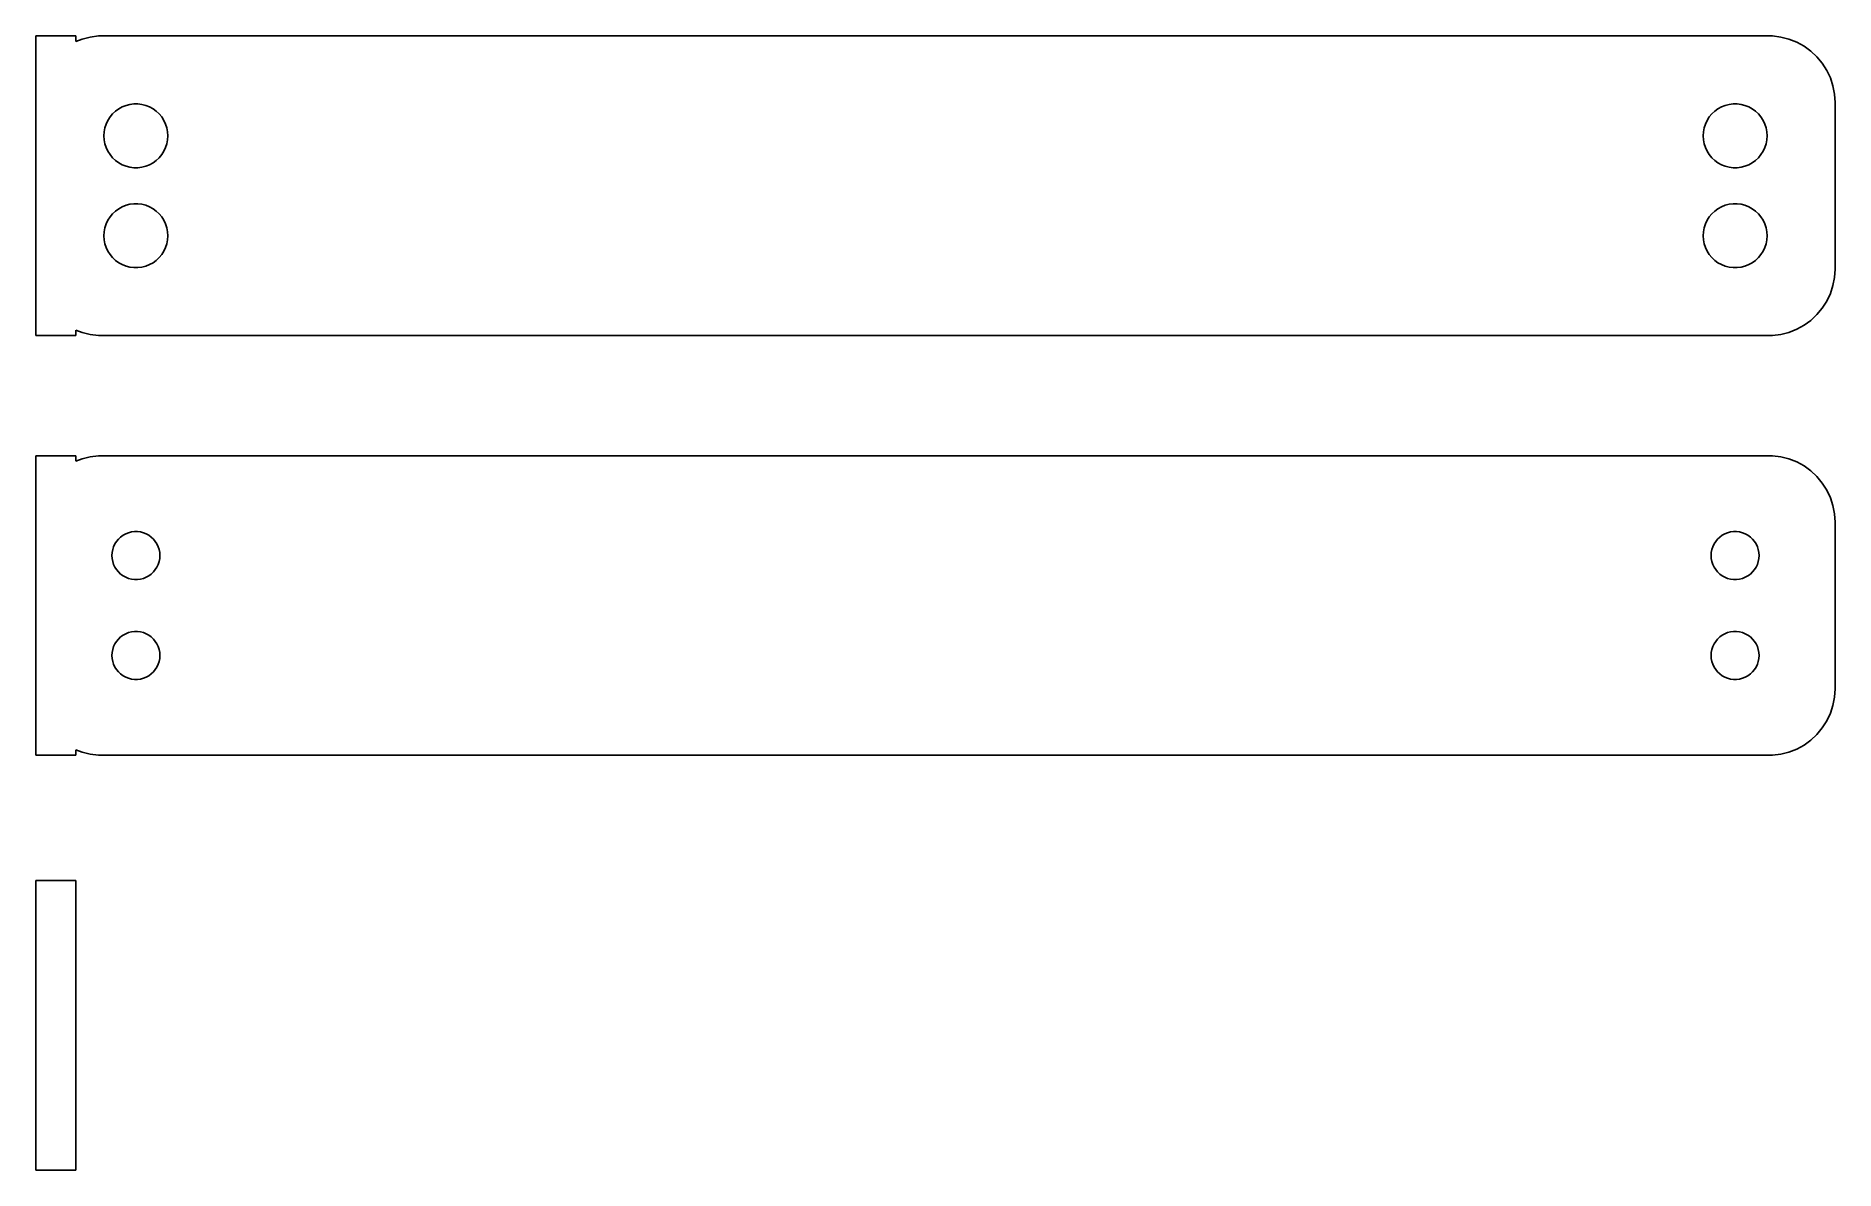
# Model space of a CAD drawing. Header units: metres. Extents: x -68 to 68, y -11 to 74.
import ezdxf

# ---------------------------------------------------------------- set-up
doc = ezdxf.new("R2010")
doc.units = ezdxf.units.M

msp = doc.modelspace()

# ---------------------------------------------------------------- linework, layer by layer
for p, q in [((-64.5, 74.2401), (-67.5, 74.2401)), ((-67.5, 74.2401), (-67.5, 51.7599)), ((-64.5, 73.8252), (-64.5, 74.2401)), ((-64.0451, 74.0053), (-64.5, 73.8252)), ((-63.4369, 74.1614), (-64.0451, 74.0053)), ((-62.8139, 74.2401), (-63.4369, 74.1614)), ((62.8139, 74.2401), (-62.8139, 74.2401)), ((63.4369, 74.1614), (62.8139, 74.2401)), ((64.0451, 74.0053), (63.4369, 74.1614)), ((64.6289, 73.7741), (64.0451, 74.0053)), ((65.1791, 73.4716), (64.6289, 73.7741)), ((65.6871, 73.1026), (65.1791, 73.4716)), ((66.1448, 72.6727), (65.6871, 73.1026)), ((66.5451, 72.1889), (66.1448, 72.6727)), ((66.8815, 71.6588), (66.5451, 72.1889)), ((67.1489, 71.0906), (66.8815, 71.6588)), ((67.3429, 70.4934), (67.1489, 71.0906)), ((67.4606, 69.8767), (67.3429, 70.4934)), ((-61.286, 68.7764), (-61.0219, 68.9216)), ((-61.0219, 68.9216), (-60.7416, 69.0325)), ((-60.7416, 69.0325), (-60.4497, 69.1075)), ((-60.4497, 69.1075), (-60.1507, 69.1453)), ((-60.1507, 69.1453), (-59.8493, 69.1453)), ((-59.8493, 69.1453), (-59.5503, 69.1075)), ((-59.5503, 69.1075), (-59.2584, 69.0325)), ((-59.2584, 69.0325), (-58.9781, 68.9216)), ((-58.9781, 68.9216), (-58.714, 68.7764)), ((58.714, 68.7764), (58.9781, 68.9216)), ((58.9781, 68.9216), (59.2584, 69.0325)), ((59.2584, 69.0325), (59.5503, 69.1075)), ((59.5503, 69.1075), (59.8493, 69.1453)), ((59.8493, 69.1453), (60.1507, 69.1453)), ((60.1507, 69.1453), (60.4497, 69.1075)), ((60.4497, 69.1075), (60.7416, 69.0325)), ((60.7416, 69.0325), (61.0219, 68.9216)), ((61.0219, 68.9216), (61.286, 68.7764)), ((67.5, 69.25), (67.4606, 69.8767)), ((67.5, 56.75), (67.5, 69.25)), ((-62.3246, 67.3468), (-62.2315, 67.6335)), ((-62.2315, 67.6335), (-62.1031, 67.9062)), ((-62.1031, 67.9062), (-61.9416, 68.1607)), ((-61.9416, 68.1607), (-61.7495, 68.3929)), ((-61.7495, 68.3929), (-61.5298, 68.5992)), ((-61.5298, 68.5992), (-61.286, 68.7764)), ((-58.714, 68.7764), (-58.4702, 68.5992)), ((-58.4702, 68.5992), (-58.2505, 68.3929)), ((-58.2505, 68.3929), (-58.0583, 68.1607)), ((-58.0583, 68.1607), (-57.8969, 67.9062)), ((-57.8969, 67.9062), (-57.7685, 67.6335)), ((-57.7685, 67.6335), (-57.6754, 67.3468)), ((57.6754, 67.3468), (57.7685, 67.6335)), ((57.7685, 67.6335), (57.8969, 67.9062)), ((57.8969, 67.9062), (58.0583, 68.1607)), ((58.0583, 68.1607), (58.2505, 68.3929)), ((58.2505, 68.3929), (58.4702, 68.5992)), ((58.4702, 68.5992), (58.714, 68.7764)), ((61.286, 68.7764), (61.5298, 68.5992)), ((61.5298, 68.5992), (61.7495, 68.3929)), ((61.7495, 68.3929), (61.9416, 68.1607)), ((61.9416, 68.1607), (62.1031, 67.9062)), ((62.1031, 67.9062), (62.2315, 67.6335)), ((62.2315, 67.6335), (62.3246, 67.3468)), ((-62.4, 66.75), (-62.3811, 67.0508)), ((-62.3811, 66.4492), (-62.4, 66.75)), ((-62.3811, 67.0508), (-62.3246, 67.3468)), ((-62.3246, 66.1531), (-62.3811, 66.4492)), ((-62.2315, 65.8665), (-62.3246, 66.1531)), ((-57.6754, 66.1531), (-57.7685, 65.8665)), ((-57.6754, 67.3468), (-57.6189, 67.0508)), ((-57.6189, 66.4492), (-57.6754, 66.1531)), ((-57.6189, 67.0508), (-57.6, 66.75)), ((-57.6, 66.75), (-57.6189, 66.4492)), ((57.6, 66.75), (57.6189, 67.0508)), ((57.6189, 66.4492), (57.6, 66.75)), ((57.6189, 67.0508), (57.6754, 67.3468)), ((57.6754, 66.1531), (57.6189, 66.4492)), ((57.7685, 65.8665), (57.6754, 66.1531)), ((62.3246, 66.1531), (62.2315, 65.8665)), ((62.3246, 67.3468), (62.3811, 67.0508)), ((62.3811, 66.4492), (62.3246, 66.1531)), ((62.3811, 67.0508), (62.4, 66.75)), ((62.4, 66.75), (62.3811, 66.4492)), ((-62.1031, 65.5938), (-62.2315, 65.8665)), ((-61.9416, 65.3393), (-62.1031, 65.5938)), ((-61.7495, 65.1071), (-61.9416, 65.3393)), ((-61.5298, 64.9008), (-61.7495, 65.1071)), ((-61.286, 64.7236), (-61.5298, 64.9008)), ((-58.4702, 64.9008), (-58.714, 64.7236)), ((-58.2505, 65.1071), (-58.4702, 64.9008)), ((-58.0583, 65.3393), (-58.2505, 65.1071)), ((-57.8969, 65.5938), (-58.0583, 65.3393)), ((-57.7685, 65.8665), (-57.8969, 65.5938)), ((57.8969, 65.5938), (57.7685, 65.8665)), ((58.0583, 65.3393), (57.8969, 65.5938)), ((58.2505, 65.1071), (58.0583, 65.3393)), ((58.4702, 64.9008), (58.2505, 65.1071)), ((58.714, 64.7236), (58.4702, 64.9008)), ((61.5298, 64.9008), (61.286, 64.7236)), ((61.7495, 65.1071), (61.5298, 64.9008)), ((61.9416, 65.3393), (61.7495, 65.1071)), ((62.1031, 65.5938), (61.9416, 65.3393)), ((62.2315, 65.8665), (62.1031, 65.5938)), ((-61.0219, 64.5784), (-61.286, 64.7236)), ((-60.7416, 64.4675), (-61.0219, 64.5784)), ((-60.4497, 64.3925), (-60.7416, 64.4675)), ((-60.1507, 64.3547), (-60.4497, 64.3925)), ((-59.8493, 64.3547), (-60.1507, 64.3547)), ((-59.5503, 64.3925), (-59.8493, 64.3547)), ((-59.2584, 64.4675), (-59.5503, 64.3925)), ((-58.9781, 64.5784), (-59.2584, 64.4675)), ((-58.714, 64.7236), (-58.9781, 64.5784)), ((58.9781, 64.5784), (58.714, 64.7236)), ((59.2584, 64.4675), (58.9781, 64.5784)), ((59.5503, 64.3925), (59.2584, 64.4675)), ((59.8493, 64.3547), (59.5503, 64.3925)), ((60.1507, 64.3547), (59.8493, 64.3547)), ((60.4497, 64.3925), (60.1507, 64.3547)), ((60.7416, 64.4675), (60.4497, 64.3925)), ((61.0219, 64.5784), (60.7416, 64.4675)), ((61.286, 64.7236), (61.0219, 64.5784)), ((-61.9416, 60.6607), (-61.7495, 60.8929)), ((-61.7495, 60.8929), (-61.5298, 61.0992)), ((-61.5298, 61.0992), (-61.286, 61.2764)), ((-61.286, 61.2764), (-61.0219, 61.4216)), ((-61.0219, 61.4216), (-60.7416, 61.5325)), ((-60.7416, 61.5325), (-60.4497, 61.6075)), ((-60.4497, 61.6075), (-60.1507, 61.6453)), ((-60.1507, 61.6453), (-59.8493, 61.6453)), ((-59.8493, 61.6453), (-59.5503, 61.6075)), ((-59.5503, 61.6075), (-59.2584, 61.5325)), ((-59.2584, 61.5325), (-58.9781, 61.4216)), ((-58.9781, 61.4216), (-58.714, 61.2764)), ((-58.714, 61.2764), (-58.4702, 61.0992)), ((-58.4702, 61.0992), (-58.2505, 60.8929)), ((-58.2505, 60.8929), (-58.0583, 60.6607)), ((58.0583, 60.6607), (58.2505, 60.8929)), ((58.2505, 60.8929), (58.4702, 61.0992)), ((58.4702, 61.0992), (58.714, 61.2764)), ((58.714, 61.2764), (58.9781, 61.4216)), ((58.9781, 61.4216), (59.2584, 61.5325)), ((59.2584, 61.5325), (59.5503, 61.6075)), ((59.5503, 61.6075), (59.8493, 61.6453)), ((59.8493, 61.6453), (60.1507, 61.6453)), ((60.1507, 61.6453), (60.4497, 61.6075)), ((60.4497, 61.6075), (60.7416, 61.5325)), ((60.7416, 61.5325), (61.0219, 61.4216)), ((61.0219, 61.4216), (61.286, 61.2764)), ((61.286, 61.2764), (61.5298, 61.0992)), ((61.5298, 61.0992), (61.7495, 60.8929)), ((61.7495, 60.8929), (61.9416, 60.6607)), ((-62.4, 59.25), (-62.3811, 59.5508)), ((-62.3811, 59.5508), (-62.3246, 59.8469)), ((-62.3246, 59.8469), (-62.2315, 60.1335)), ((-62.2315, 60.1335), (-62.1031, 60.4062)), ((-62.1031, 60.4062), (-61.9416, 60.6607)), ((-58.0583, 60.6607), (-57.8969, 60.4062)), ((-57.8969, 60.4062), (-57.7685, 60.1335)), ((-57.7685, 60.1335), (-57.6754, 59.8469)), ((-57.6754, 59.8469), (-57.6189, 59.5508)), ((-57.6189, 59.5508), (-57.6, 59.25)), ((57.6, 59.25), (57.6189, 59.5508)), ((57.6189, 59.5508), (57.6754, 59.8469)), ((57.6754, 59.8469), (57.7685, 60.1335)), ((57.7685, 60.1335), (57.8969, 60.4062)), ((57.8969, 60.4062), (58.0583, 60.6607)), ((61.9416, 60.6607), (62.1031, 60.4062)), ((62.1031, 60.4062), (62.2315, 60.1335)), ((62.2315, 60.1335), (62.3246, 59.8469)), ((62.3246, 59.8469), (62.3811, 59.5508)), ((62.3811, 59.5508), (62.4, 59.25)), ((-62.3811, 58.9492), (-62.4, 59.25)), ((-62.3246, 58.6532), (-62.3811, 58.9492)), ((-62.2315, 58.3665), (-62.3246, 58.6532)), ((-62.1031, 58.0938), (-62.2315, 58.3665)), ((-61.9416, 57.8393), (-62.1031, 58.0938)), ((-57.8969, 58.0938), (-58.0583, 57.8393)), ((-57.7685, 58.3665), (-57.8969, 58.0938)), ((-57.6754, 58.6532), (-57.7685, 58.3665)), ((-57.6189, 58.9492), (-57.6754, 58.6532)), ((-57.6, 59.25), (-57.6189, 58.9492)), ((57.6189, 58.9492), (57.6, 59.25)), ((57.6754, 58.6532), (57.6189, 58.9492)), ((57.7685, 58.3665), (57.6754, 58.6532)), ((57.8969, 58.0938), (57.7685, 58.3665)), ((58.0583, 57.8393), (57.8969, 58.0938)), ((62.1031, 58.0938), (61.9416, 57.8393)), ((62.2315, 58.3665), (62.1031, 58.0938)), ((62.3246, 58.6532), (62.2315, 58.3665)), ((62.3811, 58.9492), (62.3246, 58.6532)), ((62.4, 59.25), (62.3811, 58.9492)), ((-61.7495, 57.6071), (-61.9416, 57.8393)), ((-61.5298, 57.4008), (-61.7495, 57.6071)), ((-61.286, 57.2236), (-61.5298, 57.4008)), ((-61.0219, 57.0784), (-61.286, 57.2236)), ((-60.7416, 56.9675), (-61.0219, 57.0784)), ((-60.4497, 56.8925), (-60.7416, 56.9675)), ((-60.1507, 56.8547), (-60.4497, 56.8925)), ((-59.8493, 56.8547), (-60.1507, 56.8547)), ((-59.5503, 56.8925), (-59.8493, 56.8547)), ((-59.2584, 56.9675), (-59.5503, 56.8925)), ((-58.9781, 57.0784), (-59.2584, 56.9675)), ((-58.714, 57.2236), (-58.9781, 57.0784)), ((-58.4702, 57.4008), (-58.714, 57.2236)), ((-58.2505, 57.6071), (-58.4702, 57.4008)), ((-58.0583, 57.8393), (-58.2505, 57.6071)), ((58.2505, 57.6071), (58.0583, 57.8393)), ((58.4702, 57.4008), (58.2505, 57.6071)), ((58.714, 57.2236), (58.4702, 57.4008)), ((58.9781, 57.0784), (58.714, 57.2236)), ((59.2584, 56.9675), (58.9781, 57.0784)), ((59.5503, 56.8925), (59.2584, 56.9675)), ((59.8493, 56.8547), (59.5503, 56.8925)), ((60.1507, 56.8547), (59.8493, 56.8547)), ((60.4497, 56.8925), (60.1507, 56.8547)), ((60.7416, 56.9675), (60.4497, 56.8925)), ((61.0219, 57.0784), (60.7416, 56.9675)), ((61.286, 57.2236), (61.0219, 57.0784)), ((61.5298, 57.4008), (61.286, 57.2236)), ((61.7495, 57.6071), (61.5298, 57.4008)), ((61.9416, 57.8393), (61.7495, 57.6071)), ((67.4606, 56.1233), (67.5, 56.75)), ((67.1489, 54.9094), (67.3429, 55.5066)), ((67.3429, 55.5066), (67.4606, 56.1233)), ((66.5451, 53.8111), (66.8815, 54.3412)), ((66.8815, 54.3412), (67.1489, 54.9094)), ((65.1791, 52.5284), (65.6871, 52.8974)), ((65.6871, 52.8974), (66.1448, 53.3273)), ((66.1448, 53.3273), (66.5451, 53.8111)), ((-67.5, 51.7599), (-64.5, 51.7599)), ((-64.5, 52.1748), (-64.0451, 51.9947)), ((-64.5, 51.7599), (-64.5, 52.1748)), ((-64.0451, 51.9947), (-63.4369, 51.8386)), ((-63.4369, 51.8386), (-62.8139, 51.7599)), ((-62.8139, 51.7599), (62.8139, 51.7599)), ((62.8139, 51.7599), (63.4369, 51.8386)), ((63.4369, 51.8386), (64.0451, 51.9947)), ((64.0451, 51.9947), (64.6289, 52.2259)), ((64.6289, 52.2259), (65.1791, 52.5284)), ((-64.5, 42.7401), (-67.5, 42.7401)), ((-67.5, 42.7401), (-67.5, 20.2599)), ((-64.5, 42.3252), (-64.5, 42.7401)), ((-64.0451, 42.5053), (-64.5, 42.3252)), ((-63.4369, 42.6614), (-64.0451, 42.5053)), ((-62.8139, 42.7401), (-63.4369, 42.6614)), ((62.8139, 42.7401), (-62.8139, 42.7401)), ((63.4369, 42.6614), (62.8139, 42.7401)), ((64.0451, 42.5053), (63.4369, 42.6614)), ((64.6289, 42.2741), (64.0451, 42.5053)), ((65.1791, 41.9716), (64.6289, 42.2741)), ((65.6871, 41.6026), (65.1791, 41.9716)), ((66.1448, 41.1727), (65.6871, 41.6026)), ((66.5451, 40.6889), (66.1448, 41.1727)), ((66.8815, 40.1588), (66.5451, 40.6889)), ((67.1489, 39.5906), (66.8815, 40.1588)), ((67.3429, 38.9934), (67.1489, 39.5906)), ((67.4606, 38.3767), (67.3429, 38.9934)), ((67.5, 37.75), (67.4606, 38.3767)), ((-61.4562, 36.308), (-61.3121, 36.4822)), ((-61.3121, 36.4822), (-61.1474, 36.6369)), ((-61.1474, 36.6369), (-60.9645, 36.7698)), ((-60.9645, 36.7698), (-60.7664, 36.8787)), ((-60.7664, 36.8787), (-60.5562, 36.9619)), ((-60.5562, 36.9619), (-60.3373, 37.0181)), ((-60.3373, 37.0181), (-60.113, 37.0464)), ((-60.113, 37.0464), (-59.887, 37.0464)), ((-59.887, 37.0464), (-59.6627, 37.0181)), ((-59.6627, 37.0181), (-59.4438, 36.9619)), ((-59.4438, 36.9619), (-59.2336, 36.8787)), ((-59.2336, 36.8787), (-59.0355, 36.7698)), ((-59.0355, 36.7698), (-58.8526, 36.6369)), ((-58.8526, 36.6369), (-58.6879, 36.4822)), ((-58.6879, 36.4822), (-58.5438, 36.308)), ((58.5438, 36.308), (58.6879, 36.4822)), ((58.6879, 36.4822), (58.8526, 36.6369)), ((58.8526, 36.6369), (59.0355, 36.7698)), ((59.0355, 36.7698), (59.2336, 36.8787)), ((59.2336, 36.8787), (59.4438, 36.9619)), ((59.4438, 36.9619), (59.6627, 37.0181)), ((59.6627, 37.0181), (59.887, 37.0464)), ((59.887, 37.0464), (60.113, 37.0464)), ((60.113, 37.0464), (60.3373, 37.0181)), ((60.3373, 37.0181), (60.5562, 36.9619)), ((60.5562, 36.9619), (60.7664, 36.8787)), ((60.7664, 36.8787), (60.9645, 36.7698)), ((60.9645, 36.7698), (61.1474, 36.6369)), ((61.1474, 36.6369), (61.3121, 36.4822)), ((61.3121, 36.4822), (61.4562, 36.308)), ((67.5, 25.25), (67.5, 37.75)), ((-61.8, 35.25), (-61.7858, 35.4756)), ((-61.7858, 35.0244), (-61.8, 35.25)), ((-61.7858, 35.4756), (-61.7434, 35.6976)), ((-61.7434, 35.6976), (-61.6736, 35.9126)), ((-61.6736, 35.9126), (-61.5773, 36.1171)), ((-61.5773, 36.1171), (-61.4562, 36.308)), ((-58.5438, 36.308), (-58.4226, 36.1171)), ((-58.4226, 36.1171), (-58.3264, 35.9126)), ((-58.3264, 35.9126), (-58.2565, 35.6976)), ((-58.2565, 35.6976), (-58.2142, 35.4756)), ((-58.2142, 35.4756), (-58.2, 35.25)), ((-58.2, 35.25), (-58.2142, 35.0244)), ((58.2, 35.25), (58.2142, 35.4756)), ((58.2142, 35.0244), (58.2, 35.25)), ((58.2142, 35.4756), (58.2565, 35.6976)), ((58.2565, 35.6976), (58.3264, 35.9126)), ((58.3264, 35.9126), (58.4226, 36.1171)), ((58.4226, 36.1171), (58.5438, 36.308)), ((61.4562, 36.308), (61.5773, 36.1171)), ((61.5773, 36.1171), (61.6736, 35.9126)), ((61.6736, 35.9126), (61.7434, 35.6976)), ((61.7434, 35.6976), (61.7858, 35.4756)), ((61.7858, 35.4756), (61.8, 35.25)), ((61.8, 35.25), (61.7858, 35.0244)), ((-61.7434, 34.8024), (-61.7858, 35.0244)), ((-61.6736, 34.5874), (-61.7434, 34.8024)), ((-61.5773, 34.3828), (-61.6736, 34.5874)), ((-61.4562, 34.192), (-61.5773, 34.3828)), ((-61.3121, 34.0178), (-61.4562, 34.192)), ((-61.1474, 33.8631), (-61.3121, 34.0178)), ((-60.9645, 33.7302), (-61.1474, 33.8631)), ((-58.8526, 33.8631), (-59.0355, 33.7302)), ((-58.6879, 34.0178), (-58.8526, 33.8631)), ((-58.5438, 34.192), (-58.6879, 34.0178)), ((-58.4226, 34.3828), (-58.5438, 34.192)), ((-58.3264, 34.5874), (-58.4226, 34.3828)), ((-58.2565, 34.8024), (-58.3264, 34.5874)), ((-58.2142, 35.0244), (-58.2565, 34.8024)), ((58.2565, 34.8024), (58.2142, 35.0244)), ((58.3264, 34.5874), (58.2565, 34.8024)), ((58.4226, 34.3828), (58.3264, 34.5874)), ((58.5438, 34.192), (58.4226, 34.3828)), ((58.6879, 34.0178), (58.5438, 34.192)), ((58.8526, 33.8631), (58.6879, 34.0178)), ((59.0355, 33.7302), (58.8526, 33.8631)), ((61.1474, 33.8631), (60.9645, 33.7302)), ((61.3121, 34.0178), (61.1474, 33.8631)), ((61.4562, 34.192), (61.3121, 34.0178)), ((61.5773, 34.3828), (61.4562, 34.192)), ((61.6736, 34.5874), (61.5773, 34.3828)), ((61.7434, 34.8024), (61.6736, 34.5874)), ((61.7858, 35.0244), (61.7434, 34.8024)), ((-60.7664, 33.6213), (-60.9645, 33.7302)), ((-60.5562, 33.5381), (-60.7664, 33.6213)), ((-60.3373, 33.4819), (-60.5562, 33.5381)), ((-60.113, 33.4536), (-60.3373, 33.4819)), ((-59.887, 33.4536), (-60.113, 33.4536)), ((-59.6627, 33.4819), (-59.887, 33.4536)), ((-59.4438, 33.5381), (-59.6627, 33.4819)), ((-59.2336, 33.6213), (-59.4438, 33.5381)), ((-59.0355, 33.7302), (-59.2336, 33.6213)), ((59.2336, 33.6213), (59.0355, 33.7302)), ((59.4438, 33.5381), (59.2336, 33.6213)), ((59.6627, 33.4819), (59.4438, 33.5381)), ((59.887, 33.4536), (59.6627, 33.4819)), ((60.113, 33.4536), (59.887, 33.4536)), ((60.3373, 33.4819), (60.113, 33.4536)), ((60.5562, 33.5381), (60.3373, 33.4819)), ((60.7664, 33.6213), (60.5562, 33.5381)), ((60.9645, 33.7302), (60.7664, 33.6213)), ((-61.7434, 28.1976), (-61.6736, 28.4126)), ((-61.6736, 28.4126), (-61.5773, 28.6172)), ((-61.5773, 28.6172), (-61.4562, 28.808)), ((-61.4562, 28.808), (-61.3121, 28.9822)), ((-61.3121, 28.9822), (-61.1474, 29.1369)), ((-61.1474, 29.1369), (-60.9645, 29.2698)), ((-60.9645, 29.2698), (-60.7664, 29.3787)), ((-60.7664, 29.3787), (-60.5562, 29.4619)), ((-60.5562, 29.4619), (-60.3373, 29.5181)), ((-60.3373, 29.5181), (-60.113, 29.5464)), ((-60.113, 29.5464), (-59.887, 29.5464)), ((-59.887, 29.5464), (-59.6627, 29.5181)), ((-59.6627, 29.5181), (-59.4438, 29.4619)), ((-59.4438, 29.4619), (-59.2336, 29.3787)), ((-59.2336, 29.3787), (-59.0355, 29.2698)), ((-59.0355, 29.2698), (-58.8526, 29.1369)), ((-58.8526, 29.1369), (-58.6879, 28.9822)), ((-58.6879, 28.9822), (-58.5438, 28.808)), ((-58.5438, 28.808), (-58.4226, 28.6172)), ((-58.4226, 28.6172), (-58.3264, 28.4126)), ((-58.3264, 28.4126), (-58.2565, 28.1976)), ((58.2565, 28.1976), (58.3264, 28.4126)), ((58.3264, 28.4126), (58.4226, 28.6172)), ((58.4226, 28.6172), (58.5438, 28.808)), ((58.5438, 28.808), (58.6879, 28.9822)), ((58.6879, 28.9822), (58.8526, 29.1369)), ((58.8526, 29.1369), (59.0355, 29.2698)), ((59.0355, 29.2698), (59.2336, 29.3787)), ((59.2336, 29.3787), (59.4438, 29.4619)), ((59.4438, 29.4619), (59.6627, 29.5181)), ((59.6627, 29.5181), (59.887, 29.5464)), ((59.887, 29.5464), (60.113, 29.5464)), ((60.113, 29.5464), (60.3373, 29.5181)), ((60.3373, 29.5181), (60.5562, 29.4619)), ((60.5562, 29.4619), (60.7664, 29.3787)), ((60.7664, 29.3787), (60.9645, 29.2698)), ((60.9645, 29.2698), (61.1474, 29.1369)), ((61.1474, 29.1369), (61.3121, 28.9822)), ((61.3121, 28.9822), (61.4562, 28.808)), ((61.4562, 28.808), (61.5773, 28.6172)), ((61.5773, 28.6172), (61.6736, 28.4126)), ((61.6736, 28.4126), (61.7434, 28.1976)), ((-61.8, 27.75), (-61.7858, 27.9756)), ((-61.7858, 27.5244), (-61.8, 27.75)), ((-61.7858, 27.9756), (-61.7434, 28.1976)), ((-61.7434, 27.3024), (-61.7858, 27.5244)), ((-61.6736, 27.0874), (-61.7434, 27.3024)), ((-61.5773, 26.8829), (-61.6736, 27.0874)), ((-58.3264, 27.0874), (-58.4226, 26.8829)), ((-58.2565, 27.3024), (-58.3264, 27.0874)), ((-58.2565, 28.1976), (-58.2142, 27.9756)), ((-58.2142, 27.5244), (-58.2565, 27.3024)), ((-58.2142, 27.9756), (-58.2, 27.75)), ((-58.2, 27.75), (-58.2142, 27.5244)), ((58.2, 27.75), (58.2142, 27.9756)), ((58.2142, 27.5244), (58.2, 27.75)), ((58.2142, 27.9756), (58.2565, 28.1976)), ((58.2565, 27.3024), (58.2142, 27.5244)), ((58.3264, 27.0874), (58.2565, 27.3024)), ((58.4226, 26.8829), (58.3264, 27.0874)), ((61.6736, 27.0874), (61.5773, 26.8829)), ((61.7434, 27.3024), (61.6736, 27.0874)), ((61.7434, 28.1976), (61.7858, 27.9756)), ((61.7858, 27.5244), (61.7434, 27.3024)), ((61.7858, 27.9756), (61.8, 27.75)), ((61.8, 27.75), (61.7858, 27.5244)), ((-61.4562, 26.692), (-61.5773, 26.8829)), ((-61.3121, 26.5178), (-61.4562, 26.692)), ((-61.1474, 26.3631), (-61.3121, 26.5178)), ((-60.9645, 26.2302), (-61.1474, 26.3631)), ((-60.7664, 26.1213), (-60.9645, 26.2302)), ((-60.5562, 26.0381), (-60.7664, 26.1213)), ((-60.3373, 25.9819), (-60.5562, 26.0381)), ((-60.113, 25.9536), (-60.3373, 25.9819)), ((-59.887, 25.9536), (-60.113, 25.9536)), ((-59.6627, 25.9819), (-59.887, 25.9536)), ((-59.4438, 26.0381), (-59.6627, 25.9819)), ((-59.2336, 26.1213), (-59.4438, 26.0381)), ((-59.0355, 26.2302), (-59.2336, 26.1213)), ((-58.8526, 26.3631), (-59.0355, 26.2302)), ((-58.6879, 26.5178), (-58.8526, 26.3631)), ((-58.5438, 26.692), (-58.6879, 26.5178)), ((-58.4226, 26.8829), (-58.5438, 26.692)), ((58.5438, 26.692), (58.4226, 26.8829)), ((58.6879, 26.5178), (58.5438, 26.692)), ((58.8526, 26.3631), (58.6879, 26.5178)), ((59.0355, 26.2302), (58.8526, 26.3631)), ((59.2336, 26.1213), (59.0355, 26.2302)), ((59.4438, 26.0381), (59.2336, 26.1213)), ((59.6627, 25.9819), (59.4438, 26.0381)), ((59.887, 25.9536), (59.6627, 25.9819)), ((60.113, 25.9536), (59.887, 25.9536)), ((60.3373, 25.9819), (60.113, 25.9536)), ((60.5562, 26.0381), (60.3373, 25.9819)), ((60.7664, 26.1213), (60.5562, 26.0381)), ((60.9645, 26.2302), (60.7664, 26.1213)), ((61.1474, 26.3631), (60.9645, 26.2302)), ((61.3121, 26.5178), (61.1474, 26.3631)), ((61.4562, 26.692), (61.3121, 26.5178)), ((61.5773, 26.8829), (61.4562, 26.692)), ((67.3429, 24.0066), (67.4606, 24.6233)), ((67.4606, 24.6233), (67.5, 25.25)), ((66.8815, 22.8412), (67.1489, 23.4094)), ((67.1489, 23.4094), (67.3429, 24.0066)), ((65.6871, 21.3974), (66.1448, 21.8273)), ((66.1448, 21.8273), (66.5451, 22.3111)), ((66.5451, 22.3111), (66.8815, 22.8412)), ((-67.5, 20.2599), (-64.5, 20.2599)), ((-64.5, 20.6748), (-64.0451, 20.4947)), ((-64.5, 20.2599), (-64.5, 20.6748)), ((-64.0451, 20.4947), (-63.4369, 20.3386)), ((-63.4369, 20.3386), (-62.8139, 20.2599)), ((-62.8139, 20.2599), (62.8139, 20.2599)), ((62.8139, 20.2599), (63.4369, 20.3386)), ((63.4369, 20.3386), (64.0451, 20.4947)), ((64.0451, 20.4947), (64.6289, 20.7259)), ((64.6289, 20.7259), (65.1791, 21.0284)), ((65.1791, 21.0284), (65.6871, 21.3974)), ((-64.5, 10.8648), (-67.5, 10.8648)), ((-67.5, 10.8648), (-67.5, -10.8648)), ((-64.5, -10.8648), (-64.5, 10.8648)), ((-67.5, -10.8648), (-64.5, -10.8648))]:
    msp.add_line(p, q)

doc.saveas('drawing.dxf')
